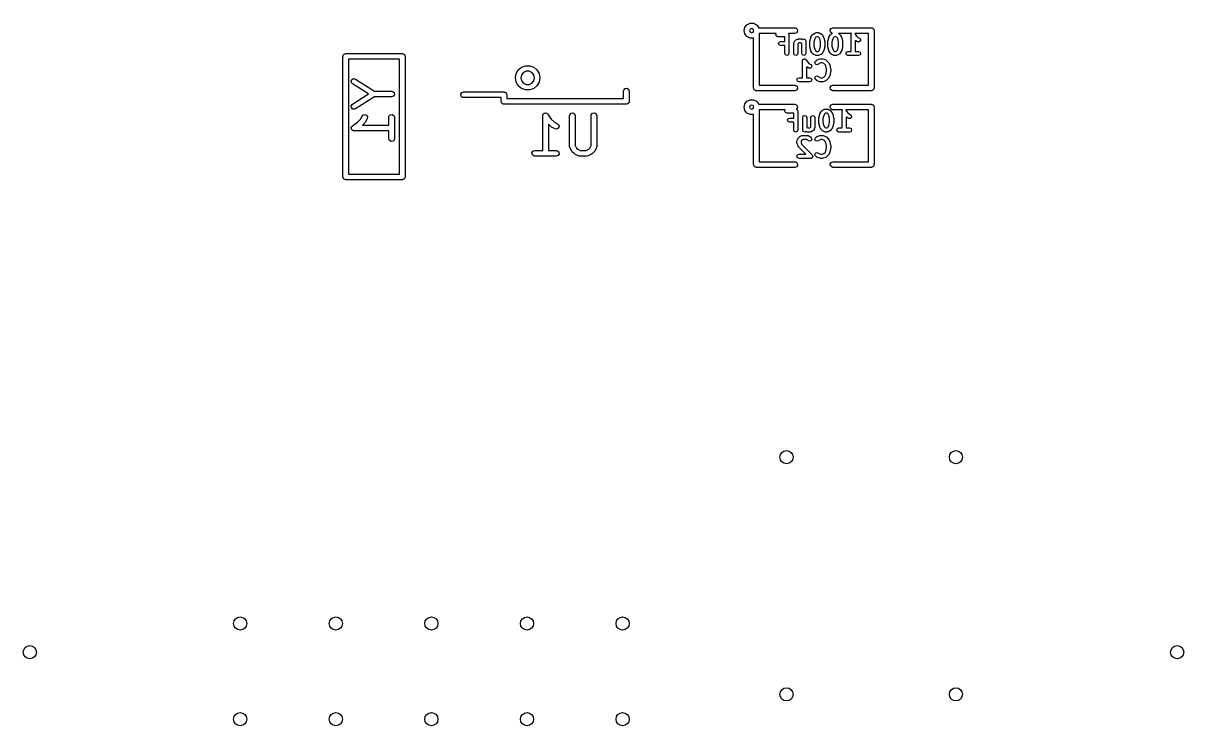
# Model space of a CAD drawing. Extents: x 0.19 to 1.41, y 0.12 to 1.48.
# Drawn here: x 0.193 to 1.407, y 0.123 to 0.858 of the extents above; entities that cross this region are included whole.
import ezdxf

# ---------------------------------------------------------------- set-up
doc = ezdxf.new("R2010")
doc.units = 0
doc.header["$MEASUREMENT"] = 0
doc.layers.add('BLACK', color=7, linetype='CONTINUOUS')

msp = doc.modelspace()

# ---------------------------------------------------------------- linework, layer by layer
at = {"layer": 'BLACK', "linetype": 'CONTINUOUS'}
for p, q in [((0.947047, 0.85), (0.947835, 0.853451)), ((0.947835, 0.846549), (0.947047, 0.85)), ((0.947835, 0.853451), (0.950042, 0.856218)), ((0.950042, 0.856218), (0.95323, 0.857753)), ((0.953433, 0.851567), (0.952784, 0.85)), ((0.952784, 0.85), (0.953433, 0.848433)), ((0.95323, 0.857753), (0.95677, 0.857753)), ((0.955, 0.852216), (0.953433, 0.851567)), ((0.956567, 0.851567), (0.955, 0.852216)), ((0.957098, 0.850286), (0.956567, 0.851567)), ((0.95677, 0.857753), (0.959958, 0.856218)), ((0.957047, 0.85), (0.957098, 0.850286)), ((0.957047, 0.849593), (0.957047, 0.85)), ((0.959958, 0.856218), (0.962165, 0.853451)), ((0.962165, 0.853451), (0.962279, 0.852953)), ((0.962279, 0.852953), (1, 0.852953)), ((1, 0.852953), (1.00101, 0.852775)), ((1.00101, 0.852775), (1.00256, 0.851476)), ((1.00256, 0.851476), (1.00291, 0.849487)), ((1.03709, 0.850513), (1.0381, 0.852262)), ((1.03744, 0.848524), (1.03709, 0.850513)), ((1.0381, 0.852262), (1.04, 0.852953)), ((1.04, 0.852953), (1.08, 0.852953)), ((1.08, 0.852953), (1.08038, 0.852885)), ((1.08038, 0.852885), (1.08051, 0.852908)), ((1.08051, 0.852908), (1.08063, 0.852842)), ((1.08063, 0.852842), (1.08101, 0.852775)), ((1.08101, 0.852775), (1.0816, 0.852282)), ((1.0816, 0.852282), (1.08226, 0.851898)), ((1.08226, 0.851898), (1.08235, 0.851648)), ((1.08235, 0.851648), (1.08256, 0.851476)), ((1.08256, 0.851476), (1.08269, 0.850721)), ((1.08269, 0.850721), (1.08295, 0.85)), ((1.08295, 0.85), (1.08295, 0.79)), ((0.950042, 0.843782), (0.947835, 0.846549)), ((0.95323, 0.842247), (0.950042, 0.843782)), ((0.95677, 0.842247), (0.95323, 0.842247)), ((0.953433, 0.848433), (0.955, 0.847784)), ((0.955, 0.847784), (0.956567, 0.848433)), ((0.956567, 0.848433), (0.957047, 0.849593)), ((0.957047, 0.84238), (0.95677, 0.842247)), ((0.957047, 0.79), (0.957047, 0.84238)), ((0.980679, 0.847047), (0.962953, 0.847047)), ((0.962953, 0.847047), (0.962953, 0.792953)), ((0.980167, 0.84581), (0.980679, 0.847047)), ((0.980796, 0.84429), (0.980167, 0.84581)), ((0.982317, 0.84366), (0.980796, 0.84429)), ((0.989548, 0.84366), (0.982317, 0.84366)), ((0.982981, 0.836429), (0.983611, 0.837949)), ((0.983611, 0.837949), (0.985131, 0.838579)), ((0.985131, 0.838579), (0.989548, 0.838579)), ((0.989548, 0.838579), (0.989548, 0.84366)), ((1, 0.847047), (0.993335, 0.847047)), ((0.993335, 0.847047), (0.993848, 0.84581)), ((0.993848, 0.84581), (0.993848, 0.82611)), ((0.999156, 0.837391), (1.00009, 0.839267)), ((1.0019, 0.847738), (1, 0.847047)), ((1.00009, 0.839267), (1.00061, 0.839713)), ((1.00061, 0.839713), (1.00106, 0.840228)), ((1.00106, 0.840228), (1.00293, 0.841166)), ((1.00291, 0.849487), (1.0019, 0.847738)), ((1.00293, 0.841166), (1.00343, 0.841202)), ((1.00343, 0.841202), (1.00389, 0.841393)), ((1.00389, 0.841393), (1.00671, 0.841393)), ((1.00671, 0.841393), (1.00717, 0.841202)), ((1.00717, 0.841202), (1.00767, 0.841166)), ((1.00767, 0.841166), (1.00826, 0.840871)), ((1.00826, 0.840871), (1.00952, 0.841393)), ((1.00952, 0.841393), (1.01104, 0.840764)), ((1.01104, 0.840764), (1.01167, 0.839243)), ((1.01167, 0.839243), (1.01167, 0.82611)), ((1.01581, 0.838305), (1.01592, 0.838557)), ((1.01581, 0.833615), (1.01581, 0.838305)), ((1.01588, 0.838827), (1.01682, 0.842579)), ((1.01592, 0.838557), (1.01588, 0.838827)), ((1.01682, 0.842579), (1.01696, 0.842775)), ((1.01696, 0.842775), (1.01698, 0.843019)), ((1.01698, 0.843019), (1.01792, 0.844895)), ((1.01792, 0.844895), (1.01818, 0.845127)), ((1.01818, 0.845127), (1.01832, 0.845454)), ((1.01832, 0.845454), (1.01926, 0.846392)), ((1.01926, 0.846392), (1.01959, 0.846528)), ((1.01959, 0.846528), (1.01982, 0.846795)), ((1.01982, 0.846795), (1.02169, 0.847733)), ((1.02093, 0.841307), (1.02011, 0.83804)), ((1.02011, 0.83804), (1.02011, 0.833879)), ((1.02161, 0.84266), (1.02093, 0.841307)), ((1.02205, 0.843105), (1.02161, 0.84266)), ((1.02169, 0.847733), (1.02219, 0.847768)), ((1.02316, 0.84366), (1.02205, 0.843105)), ((1.02219, 0.847768), (1.02265, 0.84796)), ((1.02265, 0.84796), (1.02453, 0.84796)), ((1.02402, 0.84366), (1.02316, 0.84366)), ((1.02513, 0.843105), (1.02402, 0.84366)), ((1.02453, 0.84796), (1.02499, 0.847768)), ((1.02499, 0.847768), (1.02549, 0.847733)), ((1.02558, 0.84266), (1.02513, 0.843105)), ((1.02549, 0.847733), (1.02737, 0.846795)), ((1.02625, 0.841307), (1.02558, 0.84266)), ((1.02707, 0.83804), (1.02625, 0.841307)), ((1.02707, 0.833879), (1.02707, 0.83804)), ((1.02737, 0.846795), (1.0276, 0.846528)), ((1.0276, 0.846528), (1.02793, 0.846392)), ((1.02793, 0.846392), (1.02887, 0.845454)), ((1.02887, 0.845454), (1.029, 0.845127)), ((1.029, 0.845127), (1.02927, 0.844895)), ((1.02927, 0.844895), (1.03021, 0.843019)), ((1.03021, 0.843019), (1.03022, 0.842775)), ((1.03022, 0.842775), (1.03037, 0.842579)), ((1.03037, 0.842579), (1.03131, 0.838827)), ((1.03131, 0.838827), (1.03127, 0.838557)), ((1.03127, 0.838557), (1.03137, 0.838305)), ((1.03137, 0.838305), (1.03137, 0.833615)), ((1.03458, 0.838305), (1.03468, 0.838557)), ((1.03458, 0.833615), (1.03458, 0.838305)), ((1.03464, 0.838827), (1.03558, 0.842579)), ((1.03468, 0.838557), (1.03464, 0.838827)), ((1.03558, 0.842579), (1.03572, 0.842775)), ((1.03572, 0.842775), (1.03574, 0.843019)), ((1.03574, 0.843019), (1.03668, 0.844895)), ((1.03668, 0.844895), (1.03695, 0.845127)), ((1.03695, 0.845127), (1.03708, 0.845454)), ((1.03708, 0.845454), (1.03802, 0.846392)), ((1.03899, 0.847225), (1.03744, 0.848524)), ((1.03802, 0.846392), (1.03835, 0.846528)), ((1.03835, 0.846528), (1.03858, 0.846795)), ((1.03858, 0.846795), (1.03932, 0.847167)), ((1.03969, 0.841307), (1.03888, 0.83804)), ((1.03888, 0.83804), (1.03888, 0.833879)), ((1.03932, 0.847167), (1.03899, 0.847225)), ((1.04037, 0.84266), (1.03969, 0.841307)), ((1.04081, 0.843105), (1.04037, 0.84266)), ((1.04192, 0.84366), (1.04081, 0.843105)), ((1.04279, 0.84366), (1.04192, 0.84366)), ((1.0439, 0.843105), (1.04279, 0.84366)), ((1.04434, 0.84266), (1.0439, 0.843105)), ((1.04502, 0.841307), (1.04434, 0.84266)), ((1.04583, 0.83804), (1.04502, 0.841307)), ((1.05948, 0.847047), (1.04563, 0.847047)), ((1.04563, 0.847047), (1.04613, 0.846795)), ((1.04583, 0.833879), (1.04583, 0.83804)), ((1.04613, 0.846795), (1.04636, 0.846528)), ((1.04636, 0.846528), (1.04669, 0.846392)), ((1.04669, 0.846392), (1.04763, 0.845454)), ((1.04763, 0.845454), (1.04776, 0.845127)), ((1.04776, 0.845127), (1.04803, 0.844895)), ((1.04803, 0.844895), (1.04897, 0.843019)), ((1.04897, 0.843019), (1.04899, 0.842775)), ((1.04899, 0.842775), (1.04913, 0.842579)), ((1.04913, 0.842579), (1.05007, 0.838827)), ((1.05007, 0.838827), (1.05003, 0.838557)), ((1.05003, 0.838557), (1.05013, 0.838305)), ((1.05013, 0.838305), (1.05013, 0.833615)), ((1.05897, 0.84581), (1.05905, 0.846015)), ((1.05897, 0.82826), (1.05897, 0.84581)), ((1.05901, 0.846232), (1.05936, 0.846752)), ((1.05905, 0.846015), (1.05901, 0.846232)), ((1.05936, 0.846752), (1.05948, 0.847047)), ((1.07705, 0.847047), (1.06284, 0.847047)), ((1.06284, 0.847047), (1.06291, 0.847003)), ((1.06291, 0.847003), (1.06466, 0.844365)), ((1.06335, 0.839599), (1.06327, 0.839681)), ((1.06327, 0.839681), (1.06327, 0.82826)), ((1.06368, 0.839464), (1.06335, 0.839599)), ((1.06391, 0.839197), (1.06368, 0.839464)), ((1.06578, 0.838258), (1.06391, 0.839197)), ((1.06466, 0.844365), (1.06614, 0.842886)), ((1.06743, 0.838142), (1.06578, 0.838258)), ((1.06614, 0.842886), (1.06771, 0.842104)), ((1.06867, 0.83922), (1.06743, 0.838142)), ((1.06771, 0.842104), (1.06878, 0.840861)), ((1.06878, 0.840861), (1.06867, 0.83922)), ((1.07705, 0.792953), (1.07705, 0.847047)), ((0.528825, 0.825345), (0.528996, 0.825549)), ((0.528996, 0.825549), (0.529752, 0.825683)), ((0.529752, 0.825683), (0.530472, 0.825945)), ((0.530472, 0.825945), (0.589528, 0.825945)), ((0.589528, 0.825945), (0.589911, 0.825877)), ((0.589911, 0.825877), (0.59004, 0.8259)), ((0.59004, 0.8259), (0.590154, 0.825834)), ((0.590154, 0.825834), (0.590537, 0.825767)), ((0.590537, 0.825767), (0.591125, 0.825274)), ((0.983611, 0.834909), (0.982981, 0.836429)), ((0.985131, 0.834279), (0.983611, 0.834909)), ((0.989548, 0.834279), (0.985131, 0.834279)), ((0.989548, 0.82611), (0.989548, 0.834279)), ((0.990177, 0.82459), (0.989548, 0.82611)), ((0.993848, 0.82611), (0.993218, 0.82459)), ((0.998929, 0.836429), (0.99912, 0.836891)), ((0.998929, 0.82611), (0.998929, 0.836429)), ((0.999558, 0.82459), (0.998929, 0.82611)), ((0.99912, 0.836891), (0.999156, 0.837391)), ((1.00323, 0.82611), (1.0026, 0.82459)), ((1.00362, 0.836703), (1.00323, 0.835921)), ((1.00323, 0.835921), (1.00323, 0.82611)), ((1.0044, 0.837093), (1.00362, 0.836703)), ((1.0062, 0.837093), (1.0044, 0.837093)), ((1.00731, 0.836538), (1.0062, 0.837093)), ((1.00737, 0.836477), (1.00731, 0.836538)), ((1.00737, 0.82611), (1.00737, 0.836477)), ((1.008, 0.82459), (1.00737, 0.82611)), ((1.01167, 0.82611), (1.01104, 0.82459)), ((1.01592, 0.833363), (1.01581, 0.833615)), ((1.01588, 0.833093), (1.01592, 0.833363)), ((1.01682, 0.829341), (1.01588, 0.833093)), ((1.01696, 0.829145), (1.01682, 0.829341)), ((1.01698, 0.828901), (1.01696, 0.829145)), ((1.01792, 0.827025), (1.01698, 0.828901)), ((1.01818, 0.826793), (1.01792, 0.827025)), ((1.01832, 0.826466), (1.01818, 0.826793)), ((1.01926, 0.825528), (1.01832, 0.826466)), ((1.01959, 0.825392), (1.01926, 0.825528)), ((1.01982, 0.825125), (1.01959, 0.825392)), ((1.02011, 0.833879), (1.02093, 0.830613)), ((1.02093, 0.830613), (1.02161, 0.82926)), ((1.02161, 0.82926), (1.02205, 0.828815)), ((1.02205, 0.828815), (1.02316, 0.82826)), ((1.02316, 0.82826), (1.02402, 0.82826)), ((1.02402, 0.82826), (1.02513, 0.828815)), ((1.02513, 0.828815), (1.02558, 0.82926)), ((1.02558, 0.82926), (1.02625, 0.830613)), ((1.02625, 0.830613), (1.02707, 0.833879)), ((1.0276, 0.825392), (1.02737, 0.825125)), ((1.02793, 0.825528), (1.0276, 0.825392)), ((1.02887, 0.826466), (1.02793, 0.825528)), ((1.029, 0.826793), (1.02887, 0.826466)), ((1.02927, 0.827025), (1.029, 0.826793)), ((1.03021, 0.828901), (1.02927, 0.827025)), ((1.03022, 0.829145), (1.03021, 0.828901)), ((1.03037, 0.829341), (1.03022, 0.829145)), ((1.03131, 0.833093), (1.03037, 0.829341)), ((1.03137, 0.833615), (1.03127, 0.833363)), ((1.03127, 0.833363), (1.03131, 0.833093)), ((1.03468, 0.833363), (1.03458, 0.833615)), ((1.03464, 0.833093), (1.03468, 0.833363)), ((1.03558, 0.829341), (1.03464, 0.833093)), ((1.03572, 0.829145), (1.03558, 0.829341)), ((1.03574, 0.828901), (1.03572, 0.829145)), ((1.03668, 0.827025), (1.03574, 0.828901)), ((1.03695, 0.826793), (1.03668, 0.827025)), ((1.03708, 0.826466), (1.03695, 0.826793)), ((1.03802, 0.825528), (1.03708, 0.826466)), ((1.03835, 0.825392), (1.03802, 0.825528)), ((1.03858, 0.825125), (1.03835, 0.825392)), ((1.03888, 0.833879), (1.03969, 0.830613)), ((1.03969, 0.830613), (1.04037, 0.82926)), ((1.04037, 0.82926), (1.04081, 0.828815)), ((1.04081, 0.828815), (1.04192, 0.82826)), ((1.04192, 0.82826), (1.04279, 0.82826)), ((1.04279, 0.82826), (1.0439, 0.828815)), ((1.0439, 0.828815), (1.04434, 0.82926)), ((1.04434, 0.82926), (1.04502, 0.830613)), ((1.04502, 0.830613), (1.04583, 0.833879)), ((1.04636, 0.825392), (1.04613, 0.825125)), ((1.04669, 0.825528), (1.04636, 0.825392)), ((1.04763, 0.826466), (1.04669, 0.825528)), ((1.04776, 0.826793), (1.04763, 0.826466)), ((1.04803, 0.827025), (1.04776, 0.826793)), ((1.04897, 0.828901), (1.04803, 0.827025)), ((1.04899, 0.829145), (1.04897, 0.828901)), ((1.04913, 0.829341), (1.04899, 0.829145)), ((1.05007, 0.833093), (1.04913, 0.829341)), ((1.05013, 0.833615), (1.05003, 0.833363)), ((1.05003, 0.833363), (1.05007, 0.833093)), ((1.05334, 0.82611), (1.05397, 0.82763)), ((1.05397, 0.82459), (1.05334, 0.82611)), ((1.05397, 0.82763), (1.05549, 0.82826)), ((1.05549, 0.82826), (1.05897, 0.82826)), ((1.06327, 0.82826), (1.06675, 0.82826)), ((1.06675, 0.82826), (1.06827, 0.82763)), ((1.06827, 0.82763), (1.0689, 0.82611)), ((1.0689, 0.82611), (1.06827, 0.82459)), ((0.52752, 0.822992), (0.527587, 0.823376)), ((0.52752, 0.697008), (0.52752, 0.822992)), ((0.527565, 0.823505), (0.52763, 0.823618)), ((0.527587, 0.823376), (0.527565, 0.823505)), ((0.52763, 0.823618), (0.527698, 0.824002)), ((0.527698, 0.824002), (0.528191, 0.82459)), ((0.528191, 0.82459), (0.528574, 0.825254)), ((0.528574, 0.825254), (0.528825, 0.825345)), ((0.533425, 0.820039), (0.533425, 0.699961)), ((0.586575, 0.820039), (0.533425, 0.820039)), ((0.586575, 0.699961), (0.586575, 0.820039)), ((0.591125, 0.825274), (0.591789, 0.82489)), ((0.591789, 0.82489), (0.591881, 0.82464)), ((0.591881, 0.82464), (0.592085, 0.824469)), ((0.592085, 0.824469), (0.592218, 0.823713)), ((0.592218, 0.823713), (0.59248, 0.822992)), ((0.59248, 0.822992), (0.59248, 0.697008)), ((0.991698, 0.82396), (0.990177, 0.82459)), ((0.993218, 0.82459), (0.991698, 0.82396)), ((1.00108, 0.82396), (0.999558, 0.82459)), ((1.0026, 0.82459), (1.00108, 0.82396)), ((1.00952, 0.82396), (1.008, 0.82459)), ((1.008, 0.81831), (1.00808, 0.818515)), ((1.008, 0.80076), (1.008, 0.81831)), ((1.00804, 0.818732), (1.00839, 0.819252)), ((1.00808, 0.818515), (1.00804, 0.818732)), ((1.00839, 0.819252), (1.00863, 0.81983)), ((1.00863, 0.81983), (1.00883, 0.819915)), ((1.00883, 0.819915), (1.00896, 0.820099)), ((1.00896, 0.820099), (1.00957, 0.82022)), ((1.01104, 0.82459), (1.00952, 0.82396)), ((1.00957, 0.82022), (1.01015, 0.82046)), ((1.01015, 0.82046), (1.01035, 0.820375)), ((1.01035, 0.820375), (1.01057, 0.820418)), ((1.01057, 0.820418), (1.01109, 0.82007)), ((1.01109, 0.82007), (1.01167, 0.81983)), ((1.01167, 0.81983), (1.01175, 0.819626)), ((1.01175, 0.819626), (1.01194, 0.819503)), ((1.01194, 0.819503), (1.0137, 0.816865)), ((1.0137, 0.816865), (1.01518, 0.815386)), ((1.01518, 0.815386), (1.01674, 0.814604)), ((1.01674, 0.814604), (1.01782, 0.813361)), ((1.01782, 0.813361), (1.0177, 0.81172)), ((1.02169, 0.824187), (1.01982, 0.825125)), ((1.02113, 0.816434), (1.02176, 0.817954)), ((1.02176, 0.814914), (1.02113, 0.816434)), ((1.02219, 0.824151), (1.02169, 0.824187)), ((1.02176, 0.817954), (1.0227, 0.818892)), ((1.02328, 0.814284), (1.02176, 0.814914)), ((1.02265, 0.82396), (1.02219, 0.824151)), ((1.02453, 0.82396), (1.02265, 0.82396)), ((1.0227, 0.818892), (1.02316, 0.819084)), ((1.02316, 0.819084), (1.02354, 0.819412)), ((1.0248, 0.814914), (1.02328, 0.814284)), ((1.02354, 0.819412), (1.02636, 0.82035)), ((1.02499, 0.824151), (1.02453, 0.82396)), ((1.02538, 0.815493), (1.0248, 0.814914)), ((1.02549, 0.824187), (1.02499, 0.824151)), ((1.02738, 0.81616), (1.02538, 0.815493)), ((1.02737, 0.825125), (1.02549, 0.824187)), ((1.02636, 0.82035), (1.02671, 0.820325)), ((1.02671, 0.820325), (1.02704, 0.82046)), ((1.02704, 0.82046), (1.02891, 0.82046)), ((1.02856, 0.81616), (1.02738, 0.81616)), ((1.03056, 0.815493), (1.02856, 0.81616)), ((1.02891, 0.82046), (1.02924, 0.820325)), ((1.02924, 0.820325), (1.02959, 0.82035)), ((1.02959, 0.82035), (1.03241, 0.819412)), ((1.03184, 0.814222), (1.03056, 0.815493)), ((1.03251, 0.812869), (1.03184, 0.814222)), ((1.03241, 0.819412), (1.03278, 0.819084)), ((1.03278, 0.819084), (1.03325, 0.818892)), ((1.03325, 0.818892), (1.03512, 0.817016)), ((1.03512, 0.817016), (1.03526, 0.816689)), ((1.03526, 0.816689), (1.03553, 0.816457)), ((1.03553, 0.816457), (1.03646, 0.814581)), ((1.03646, 0.814581), (1.03648, 0.814337)), ((1.03648, 0.814337), (1.03663, 0.814141)), ((1.03663, 0.814141), (1.03756, 0.810389)), ((1.04046, 0.824187), (1.03858, 0.825125)), ((1.04095, 0.824151), (1.04046, 0.824187)), ((1.04142, 0.82396), (1.04095, 0.824151)), ((1.04329, 0.82396), (1.04142, 0.82396)), ((1.04376, 0.824151), (1.04329, 0.82396)), ((1.04425, 0.824187), (1.04376, 0.824151)), ((1.04613, 0.825125), (1.04425, 0.824187)), ((1.05549, 0.82396), (1.05397, 0.82459)), ((1.06112, 0.82396), (1.05549, 0.82396)), ((1.06675, 0.82396), (1.06112, 0.82396)), ((1.06827, 0.82459), (1.06675, 0.82396)), ((0.707835, 0.80063), (0.708606, 0.805006)), ((0.708606, 0.805006), (0.710828, 0.808855)), ((0.710828, 0.808855), (0.714232, 0.811711)), ((0.714263, 0.803696), (0.713563, 0.80063)), ((0.714232, 0.811711), (0.718408, 0.813231)), ((0.716224, 0.806155), (0.714263, 0.803696)), ((0.719057, 0.80752), (0.716224, 0.806155)), ((0.718408, 0.813231), (0.722852, 0.813231)), ((0.722202, 0.80752), (0.719057, 0.80752)), ((0.725036, 0.806155), (0.722202, 0.80752)), ((0.722852, 0.813231), (0.727028, 0.811711)), ((0.726997, 0.803696), (0.725036, 0.806155)), ((0.727697, 0.80063), (0.726997, 0.803696)), ((0.727028, 0.811711), (0.730432, 0.808855)), ((0.730432, 0.808855), (0.732654, 0.805006)), ((0.732654, 0.805006), (0.733425, 0.80063)), ((1.01238, 0.812099), (1.0123, 0.812181)), ((1.0123, 0.812181), (1.0123, 0.80076)), ((1.01271, 0.811964), (1.01238, 0.812099)), ((1.01294, 0.811697), (1.01271, 0.811964)), ((1.01482, 0.810758), (1.01294, 0.811697)), ((1.01646, 0.810642), (1.01482, 0.810758)), ((1.0177, 0.81172), (1.01646, 0.810642)), ((1.02113, 0.800486), (1.02176, 0.802006)), ((1.02176, 0.802006), (1.02328, 0.802636)), ((1.02328, 0.802636), (1.0248, 0.802006)), ((1.0248, 0.802006), (1.02538, 0.801427)), ((1.02538, 0.801427), (1.02738, 0.80076)), ((1.02856, 0.80076), (1.03056, 0.801427)), ((1.03056, 0.801427), (1.03184, 0.802698)), ((1.03184, 0.802698), (1.03251, 0.804051)), ((1.03333, 0.809602), (1.03251, 0.812869)), ((1.03251, 0.804051), (1.03333, 0.807318)), ((1.03333, 0.807318), (1.03333, 0.809602)), ((1.03646, 0.802339), (1.03553, 0.800463)), ((1.03648, 0.802583), (1.03646, 0.802339)), ((1.03663, 0.802779), (1.03648, 0.802583)), ((1.03756, 0.806531), (1.03663, 0.802779)), ((1.03756, 0.810389), (1.03752, 0.810119)), ((1.03752, 0.810119), (1.03763, 0.809867)), ((1.03763, 0.807053), (1.03752, 0.806801)), ((1.03752, 0.806801), (1.03756, 0.806531)), ((1.03763, 0.809867), (1.03763, 0.807053)), ((0.536086, 0.796998), (0.536858, 0.798865)), ((0.536694, 0.795072), (0.536086, 0.796998)), ((0.537451, 0.79438), (0.536694, 0.795072)), ((0.536858, 0.798865), (0.538649, 0.799798)), ((0.554159, 0.783748), (0.537451, 0.79438)), ((0.538649, 0.799798), (0.540621, 0.799362)), ((0.540621, 0.799362), (0.560518, 0.7867)), ((0.708606, 0.796254), (0.707835, 0.80063)), ((0.710828, 0.792405), (0.708606, 0.796254)), ((0.714232, 0.789549), (0.710828, 0.792405)), ((0.713563, 0.80063), (0.714263, 0.797564)), ((0.718408, 0.788029), (0.714232, 0.789549)), ((0.714263, 0.797564), (0.716224, 0.795105)), ((0.716224, 0.795105), (0.719057, 0.79374)), ((0.719057, 0.79374), (0.722202, 0.79374)), ((0.722202, 0.79374), (0.725036, 0.795105)), ((0.727028, 0.789549), (0.722852, 0.788029)), ((0.725036, 0.795105), (0.726997, 0.797564)), ((0.726997, 0.797564), (0.727697, 0.80063)), ((0.730432, 0.792405), (0.727028, 0.789549)), ((0.732654, 0.796254), (0.730432, 0.792405)), ((0.733425, 0.80063), (0.732654, 0.796254)), ((0.821202, 0.78786), (0.8225, 0.789408)), ((0.8225, 0.789408), (0.824489, 0.789758)), ((0.824489, 0.789758), (0.826238, 0.788748)), ((0.95731, 0.789279), (0.957047, 0.79)), ((0.957443, 0.788524), (0.95731, 0.789279)), ((0.962953, 0.792953), (1, 0.792953)), ((1, 0.792953), (1.00101, 0.792775)), ((1.00101, 0.792775), (1.00256, 0.791476)), ((1.00291, 0.789487), (1.0019, 0.787738)), ((1.00237, 0.79861), (1.003, 0.80013)), ((1.003, 0.79709), (1.00237, 0.79861)), ((1.00256, 0.791476), (1.00291, 0.789487)), ((1.003, 0.80013), (1.00452, 0.80076)), ((1.00452, 0.79646), (1.003, 0.79709)), ((1.00452, 0.80076), (1.008, 0.80076)), ((1.01015, 0.79646), (1.00452, 0.79646)), ((1.01578, 0.79646), (1.01015, 0.79646)), ((1.0123, 0.80076), (1.01578, 0.80076)), ((1.01578, 0.80076), (1.0173, 0.80013)), ((1.0173, 0.79709), (1.01578, 0.79646)), ((1.0173, 0.80013), (1.01793, 0.79861)), ((1.01793, 0.79861), (1.0173, 0.79709)), ((1.02176, 0.798966), (1.02113, 0.800486)), ((1.0227, 0.798028), (1.02176, 0.798966)), ((1.02316, 0.797836), (1.0227, 0.798028)), ((1.02354, 0.797508), (1.02316, 0.797836)), ((1.02636, 0.79657), (1.02354, 0.797508)), ((1.02671, 0.796595), (1.02636, 0.79657)), ((1.02704, 0.79646), (1.02671, 0.796595)), ((1.02891, 0.79646), (1.02704, 0.79646)), ((1.02738, 0.80076), (1.02856, 0.80076)), ((1.02924, 0.796595), (1.02891, 0.79646)), ((1.02959, 0.79657), (1.02924, 0.796595)), ((1.03241, 0.797508), (1.02959, 0.79657)), ((1.03278, 0.797836), (1.03241, 0.797508)), ((1.03325, 0.798028), (1.03278, 0.797836)), ((1.03512, 0.799904), (1.03325, 0.798028)), ((1.03526, 0.800231), (1.03512, 0.799904)), ((1.03553, 0.800463), (1.03526, 0.800231)), ((1.03709, 0.790513), (1.0381, 0.792262)), ((1.03744, 0.788524), (1.03709, 0.790513)), ((1.0381, 0.792262), (1.04, 0.792953)), ((1.04, 0.792953), (1.07705, 0.792953)), ((1.08277, 0.78899), (1.08228, 0.788402)), ((1.08284, 0.789374), (1.08277, 0.78899)), ((1.08291, 0.789487), (1.08284, 0.789374)), ((1.08295, 0.79), (1.08289, 0.789616)), ((1.08289, 0.789616), (1.08291, 0.789487)), ((0.537451, 0.773115), (0.554159, 0.783748)), ((0.560518, 0.780795), (0.540621, 0.768133)), ((0.560518, 0.7867), (0.578406, 0.7867)), ((0.578406, 0.780795), (0.560518, 0.780795)), ((0.578406, 0.7867), (0.579416, 0.786522)), ((0.580304, 0.781486), (0.578406, 0.780795)), ((0.579416, 0.786522), (0.580963, 0.785224)), ((0.581314, 0.783235), (0.580304, 0.781486)), ((0.580963, 0.785224), (0.581314, 0.783235)), ((0.650793, 0.783426), (0.651803, 0.785175)), ((0.651144, 0.781437), (0.650793, 0.783426)), ((0.652691, 0.780139), (0.651144, 0.781437)), ((0.651803, 0.785175), (0.653701, 0.785866)), ((0.653701, 0.779961), (0.652691, 0.780139)), ((0.653701, 0.785866), (0.696024, 0.785866)), ((0.693071, 0.779961), (0.653701, 0.779961)), ((0.693071, 0.776024), (0.693071, 0.779961)), ((0.696024, 0.785866), (0.696407, 0.785799)), ((0.696407, 0.785799), (0.696536, 0.785821)), ((0.696536, 0.785821), (0.69665, 0.785756)), ((0.69665, 0.785756), (0.697034, 0.785688)), ((0.697034, 0.785688), (0.697621, 0.785195)), ((0.697621, 0.785195), (0.698286, 0.784811)), ((0.698286, 0.784811), (0.698377, 0.784561)), ((0.698377, 0.784561), (0.698581, 0.78439)), ((0.698581, 0.78439), (0.698714, 0.783634)), ((0.698714, 0.783634), (0.698976, 0.782913)), ((0.698976, 0.782913), (0.698976, 0.778976)), ((0.698976, 0.778976), (0.821024, 0.778976)), ((0.722852, 0.788029), (0.718408, 0.788029)), ((0.821024, 0.78685), (0.821202, 0.78786)), ((0.821024, 0.778976), (0.821024, 0.78685)), ((0.826238, 0.788748), (0.826929, 0.78685)), ((0.826929, 0.78685), (0.826929, 0.776024)), ((0.950042, 0.776218), (0.95323, 0.777753)), ((0.95323, 0.777753), (0.95677, 0.777753)), ((0.95677, 0.777753), (0.959958, 0.776218)), ((0.957647, 0.788352), (0.957443, 0.788524)), ((0.957738, 0.788102), (0.957647, 0.788352)), ((0.958402, 0.787718), (0.957738, 0.788102)), ((0.95899, 0.787225), (0.958402, 0.787718)), ((0.959374, 0.787158), (0.95899, 0.787225)), ((0.959487, 0.787092), (0.959374, 0.787158)), ((0.959616, 0.787115), (0.959487, 0.787092)), ((0.96, 0.787047), (0.959616, 0.787115)), ((1, 0.787047), (0.96, 0.787047)), ((1.0019, 0.787738), (1, 0.787047)), ((1.03899, 0.787225), (1.03744, 0.788524)), ((1.04, 0.787047), (1.03899, 0.787225)), ((1.08, 0.787047), (1.04, 0.787047)), ((1.08072, 0.78731), (1.08, 0.787047)), ((1.08148, 0.787443), (1.08072, 0.78731)), ((1.08165, 0.787647), (1.08148, 0.787443)), ((1.0819, 0.787738), (1.08165, 0.787647)), ((1.08228, 0.788402), (1.0819, 0.787738)), ((0.536221, 0.771514), (0.537451, 0.773115)), ((0.536308, 0.769496), (0.536221, 0.771514)), ((0.537671, 0.768006), (0.536308, 0.769496)), ((0.539674, 0.767741), (0.537671, 0.768006)), ((0.540621, 0.768133), (0.539674, 0.767741)), ((0.693333, 0.775303), (0.693071, 0.776024)), ((0.693466, 0.774547), (0.693333, 0.775303)), ((0.693671, 0.774376), (0.693466, 0.774547)), ((0.693762, 0.774126), (0.693671, 0.774376)), ((0.694426, 0.773742), (0.693762, 0.774126)), ((0.695014, 0.773249), (0.694426, 0.773742)), ((0.695397, 0.773181), (0.695014, 0.773249)), ((0.695511, 0.773116), (0.695397, 0.773181)), ((0.69564, 0.773138), (0.695511, 0.773116)), ((0.696024, 0.773071), (0.69564, 0.773138)), ((0.823976, 0.773071), (0.696024, 0.773071)), ((0.824697, 0.773333), (0.823976, 0.773071)), ((0.825453, 0.773466), (0.824697, 0.773333)), ((0.825624, 0.773671), (0.825453, 0.773466)), ((0.825874, 0.773762), (0.825624, 0.773671)), ((0.826258, 0.774426), (0.825874, 0.773762)), ((0.826751, 0.775014), (0.826258, 0.774426)), ((0.826819, 0.775397), (0.826751, 0.775014)), ((0.826884, 0.775511), (0.826819, 0.775397)), ((0.826929, 0.776024), (0.826861, 0.77564)), ((0.826861, 0.77564), (0.826884, 0.775511)), ((0.947047, 0.77), (0.947835, 0.773451)), ((0.947835, 0.766549), (0.947047, 0.77)), ((0.947835, 0.773451), (0.950042, 0.776218)), ((0.950042, 0.763782), (0.947835, 0.766549)), ((0.953433, 0.771567), (0.952784, 0.77)), ((0.952784, 0.77), (0.953433, 0.768433)), ((0.955, 0.772216), (0.953433, 0.771567)), ((0.953433, 0.768433), (0.955, 0.767784)), ((0.956567, 0.771567), (0.955, 0.772216)), ((0.955, 0.767784), (0.956567, 0.768433)), ((0.957098, 0.770286), (0.956567, 0.771567)), ((0.956567, 0.768433), (0.957047, 0.769593)), ((0.957047, 0.77), (0.957098, 0.770286)), ((0.957047, 0.769593), (0.957047, 0.77)), ((0.959958, 0.776218), (0.962165, 0.773451)), ((0.962165, 0.773451), (0.962279, 0.772953)), ((0.962279, 0.772953), (1, 0.772953)), ((0.99006, 0.767047), (0.962953, 0.767047)), ((0.962953, 0.767047), (0.962953, 0.712953)), ((0.989548, 0.76581), (0.99006, 0.767047)), ((0.990177, 0.76429), (0.989548, 0.76581)), ((1, 0.772953), (1.00101, 0.772775)), ((1.00101, 0.772775), (1.00256, 0.771476)), ((1.0019, 0.767738), (1.00175, 0.767683)), ((1.00175, 0.767683), (1.0026, 0.76733)), ((1.00291, 0.769487), (1.0019, 0.767738)), ((1.00256, 0.771476), (1.00291, 0.769487)), ((1.0026, 0.76733), (1.00323, 0.76581)), ((1.00323, 0.76581), (1.00323, 0.74611)), ((1.02636, 0.763019), (1.0273, 0.764895)), ((1.0273, 0.764895), (1.02757, 0.765127)), ((1.02757, 0.765127), (1.0277, 0.765454)), ((1.0277, 0.765454), (1.02864, 0.766392)), ((1.02864, 0.766392), (1.02897, 0.766528)), ((1.02897, 0.766528), (1.0292, 0.766795)), ((1.0292, 0.766795), (1.03107, 0.767733)), ((1.03107, 0.767733), (1.03157, 0.767768)), ((1.03157, 0.767768), (1.03204, 0.76796)), ((1.03204, 0.76796), (1.03391, 0.76796)), ((1.03391, 0.76796), (1.03437, 0.767768)), ((1.03437, 0.767768), (1.03487, 0.767733)), ((1.03487, 0.767733), (1.03675, 0.766795)), ((1.03675, 0.766795), (1.03698, 0.766528)), ((1.03698, 0.766528), (1.03731, 0.766392)), ((1.03709, 0.770513), (1.0381, 0.772262)), ((1.03744, 0.768524), (1.03709, 0.770513)), ((1.03731, 0.766392), (1.03825, 0.765454)), ((1.03899, 0.767225), (1.03744, 0.768524)), ((1.0381, 0.772262), (1.04, 0.772953)), ((1.03825, 0.765454), (1.03838, 0.765127)), ((1.03838, 0.765127), (1.03865, 0.764895)), ((1.03865, 0.764895), (1.03959, 0.763019)), ((1.04, 0.767047), (1.03899, 0.767225)), ((1.04, 0.772953), (1.08, 0.772953)), ((1.0501, 0.767047), (1.04, 0.767047)), ((1.04959, 0.76581), (1.04967, 0.766015)), ((1.04959, 0.74826), (1.04959, 0.76581)), ((1.04963, 0.766232), (1.04998, 0.766752)), ((1.04967, 0.766015), (1.04963, 0.766232)), ((1.04998, 0.766752), (1.0501, 0.767047)), ((1.07705, 0.767047), (1.05346, 0.767047)), ((1.05346, 0.767047), (1.05352, 0.767003)), ((1.05352, 0.767003), (1.05528, 0.764365)), ((1.07705, 0.712953), (1.07705, 0.767047)), ((1.08, 0.772953), (1.08038, 0.772885)), ((1.08038, 0.772885), (1.08051, 0.772908)), ((1.08051, 0.772908), (1.08063, 0.772842)), ((1.08063, 0.772842), (1.08101, 0.772775)), ((1.08101, 0.772775), (1.0816, 0.772282)), ((1.0816, 0.772282), (1.08226, 0.771898)), ((1.08226, 0.771898), (1.08235, 0.771648)), ((1.08235, 0.771648), (1.08256, 0.771476)), ((1.08256, 0.771476), (1.08269, 0.770721)), ((1.08269, 0.770721), (1.08295, 0.77)), ((1.08295, 0.77), (1.08295, 0.71)), ((0.537398, 0.750584), (0.542779, 0.754171)), ((0.542779, 0.754171), (0.545983, 0.757375)), ((0.545983, 0.757375), (0.547644, 0.760696)), ((0.547644, 0.760696), (0.548255, 0.76152)), ((0.550498, 0.753538), (0.54804, 0.75108)), ((0.548255, 0.76152), (0.550108, 0.762323)), ((0.550108, 0.762323), (0.552044, 0.761747)), ((0.550525, 0.753597), (0.550498, 0.753538)), ((0.551051, 0.754306), (0.550525, 0.753597)), ((0.552926, 0.758055), (0.551051, 0.754306)), ((0.552044, 0.761747), (0.553157, 0.760062)), ((0.553157, 0.760062), (0.552926, 0.758055)), ((0.575454, 0.759376), (0.575632, 0.760386)), ((0.575454, 0.75108), (0.575454, 0.759376)), ((0.575632, 0.760386), (0.57693, 0.761933)), ((0.57693, 0.761933), (0.578919, 0.762284)), ((0.578919, 0.762284), (0.580668, 0.761274)), ((0.580668, 0.761274), (0.581359, 0.759376)), ((0.581359, 0.759376), (0.581359, 0.736879)), ((0.736425, 0.76107), (0.736603, 0.76208)), ((0.736425, 0.724653), (0.736425, 0.76107)), ((0.736603, 0.76208), (0.736712, 0.76221)), ((0.736712, 0.76221), (0.736731, 0.762379)), ((0.736731, 0.762379), (0.73735, 0.762971)), ((0.73735, 0.762971), (0.737901, 0.763627)), ((0.737901, 0.763627), (0.738068, 0.763657)), ((0.738068, 0.763657), (0.738191, 0.763774)), ((0.738191, 0.763774), (0.739046, 0.763829)), ((0.739046, 0.763829), (0.73989, 0.763978)), ((0.73989, 0.763978), (0.740037, 0.763893)), ((0.740037, 0.763893), (0.740207, 0.763904)), ((0.740207, 0.763904), (0.740897, 0.763397)), ((0.740897, 0.763397), (0.741639, 0.762968)), ((0.741639, 0.762968), (0.741698, 0.762809)), ((0.741698, 0.762809), (0.741834, 0.762708)), ((0.741834, 0.762708), (0.745422, 0.757327)), ((0.745422, 0.757327), (0.748626, 0.754123)), ((0.748626, 0.754123), (0.751947, 0.752463)), ((0.764546, 0.76107), (0.764724, 0.76208)), ((0.764546, 0.729199), (0.764546, 0.76107)), ((0.764724, 0.76208), (0.766023, 0.763627)), ((0.766023, 0.763627), (0.768012, 0.763978)), ((0.768012, 0.763978), (0.769761, 0.762968)), ((0.769761, 0.762968), (0.770452, 0.76107)), ((0.770452, 0.76107), (0.770452, 0.729896)), ((0.787043, 0.76107), (0.787222, 0.76208)), ((0.787043, 0.729896), (0.787043, 0.76107)), ((0.787222, 0.76208), (0.78852, 0.763627)), ((0.78852, 0.763627), (0.790509, 0.763978)), ((0.790509, 0.763978), (0.792258, 0.762968)), ((0.792258, 0.762968), (0.792949, 0.76107)), ((0.792949, 0.76107), (0.792949, 0.729199)), ((0.95323, 0.762247), (0.950042, 0.763782)), ((0.95677, 0.762247), (0.95323, 0.762247)), ((0.957047, 0.76238), (0.95677, 0.762247)), ((0.957047, 0.71), (0.957047, 0.76238)), ((0.991698, 0.76366), (0.990177, 0.76429)), ((0.998929, 0.76366), (0.991698, 0.76366)), ((0.992362, 0.756429), (0.992992, 0.757949)), ((0.992992, 0.754909), (0.992362, 0.756429)), ((0.992992, 0.757949), (0.994512, 0.758579)), ((0.994512, 0.754279), (0.992992, 0.754909)), ((0.994512, 0.758579), (0.998929, 0.758579)), ((0.998929, 0.754279), (0.994512, 0.754279)), ((0.998929, 0.758579), (0.998929, 0.76366)), ((0.998929, 0.74611), (0.998929, 0.754279)), ((1.00831, 0.759243), (1.00894, 0.760764)), ((1.00831, 0.74611), (1.00831, 0.759243)), ((1.00894, 0.760764), (1.01046, 0.761393)), ((1.01046, 0.761393), (1.01198, 0.760764)), ((1.01198, 0.760764), (1.01261, 0.759243)), ((1.01261, 0.759243), (1.01261, 0.748877)), ((1.01675, 0.759243), (1.01738, 0.760764)), ((1.01675, 0.749432), (1.01675, 0.759243)), ((1.01738, 0.760764), (1.0189, 0.761393)), ((1.0189, 0.761393), (1.02042, 0.760764)), ((1.02042, 0.760764), (1.02105, 0.759243)), ((1.02105, 0.759243), (1.02105, 0.748924)), ((1.0252, 0.758305), (1.0253, 0.758557)), ((1.0252, 0.753615), (1.0252, 0.758305)), ((1.0253, 0.753363), (1.0252, 0.753615)), ((1.02526, 0.758827), (1.0262, 0.762579)), ((1.0253, 0.758557), (1.02526, 0.758827)), ((1.02526, 0.753093), (1.0253, 0.753363)), ((1.0262, 0.749341), (1.02526, 0.753093)), ((1.0262, 0.762579), (1.02634, 0.762775)), ((1.02634, 0.762775), (1.02636, 0.763019)), ((1.03031, 0.761307), (1.0295, 0.75804)), ((1.0295, 0.75804), (1.0295, 0.753879)), ((1.0295, 0.753879), (1.03031, 0.750613)), ((1.03099, 0.76266), (1.03031, 0.761307)), ((1.03143, 0.763105), (1.03099, 0.76266)), ((1.03254, 0.76366), (1.03143, 0.763105)), ((1.0334, 0.76366), (1.03254, 0.76366)), ((1.03451, 0.763105), (1.0334, 0.76366)), ((1.03496, 0.76266), (1.03451, 0.763105)), ((1.03564, 0.761307), (1.03496, 0.76266)), ((1.03645, 0.75804), (1.03564, 0.761307)), ((1.03564, 0.750613), (1.03645, 0.753879)), ((1.03645, 0.753879), (1.03645, 0.75804)), ((1.03959, 0.763019), (1.0396, 0.762775)), ((1.0396, 0.762775), (1.03975, 0.762579)), ((1.03975, 0.762579), (1.04069, 0.758827)), ((1.04069, 0.753093), (1.03975, 0.749341)), ((1.04069, 0.758827), (1.04065, 0.758557)), ((1.04065, 0.758557), (1.04075, 0.758305)), ((1.04075, 0.753615), (1.04065, 0.753363)), ((1.04065, 0.753363), (1.04069, 0.753093)), ((1.04075, 0.758305), (1.04075, 0.753615)), ((1.05397, 0.759599), (1.05389, 0.759681)), ((1.05389, 0.759681), (1.05389, 0.74826)), ((1.05429, 0.759464), (1.05397, 0.759599)), ((1.05453, 0.759197), (1.05429, 0.759464)), ((1.0564, 0.758258), (1.05453, 0.759197)), ((1.05528, 0.764365), (1.05676, 0.762886)), ((1.05804, 0.758142), (1.0564, 0.758258)), ((1.05676, 0.762886), (1.05833, 0.762104)), ((1.05929, 0.75922), (1.05804, 0.758142)), ((1.05833, 0.762104), (1.0594, 0.760861)), ((1.0594, 0.760861), (1.05929, 0.75922)), ((0.536128, 0.74864), (0.536213, 0.748787)), ((0.536277, 0.747796), (0.536128, 0.74864)), ((0.536202, 0.748956), (0.53671, 0.749647)), ((0.536213, 0.748787), (0.536202, 0.748956)), ((0.536332, 0.746941), (0.536277, 0.747796)), ((0.53645, 0.746818), (0.536332, 0.746941)), ((0.536479, 0.746651), (0.53645, 0.746818)), ((0.537136, 0.7461), (0.536479, 0.746651)), ((0.53671, 0.749647), (0.537138, 0.750389)), ((0.537727, 0.74548), (0.537136, 0.7461)), ((0.537138, 0.750389), (0.537298, 0.750447)), ((0.537298, 0.750447), (0.537398, 0.750584)), ((0.537896, 0.745461), (0.537727, 0.74548)), ((0.538026, 0.745352), (0.537896, 0.745461)), ((0.539036, 0.745174), (0.538026, 0.745352)), ((0.575454, 0.745174), (0.539036, 0.745174)), ((0.54804, 0.75108), (0.575454, 0.75108)), ((0.575454, 0.736879), (0.575454, 0.745174)), ((0.744789, 0.749608), (0.74233, 0.752067)), ((0.74233, 0.752067), (0.74233, 0.724653)), ((0.744847, 0.749581), (0.744789, 0.749608)), ((0.745556, 0.749055), (0.744847, 0.749581)), ((0.749306, 0.74718), (0.745556, 0.749055)), ((0.751312, 0.74695), (0.749306, 0.74718)), ((0.752998, 0.748062), (0.751312, 0.74695)), ((0.751947, 0.752463), (0.75277, 0.751852)), ((0.75277, 0.751852), (0.753574, 0.749998)), ((0.753574, 0.749998), (0.752998, 0.748062)), ((0.999558, 0.74459), (0.998929, 0.74611)), ((1.00108, 0.74396), (0.999558, 0.74459)), ((1.0026, 0.74459), (1.00108, 0.74396)), ((1.00323, 0.74611), (1.0026, 0.74459)), ((1.00781, 0.740268), (1.00827, 0.74046)), ((1.00827, 0.74046), (1.01296, 0.74046)), ((1.00894, 0.74459), (1.00831, 0.74611)), ((1.01046, 0.74396), (1.00894, 0.74459)), ((1.01172, 0.744483), (1.01046, 0.74396)), ((1.01231, 0.744187), (1.01172, 0.744483)), ((1.01281, 0.744151), (1.01231, 0.744187)), ((1.01261, 0.748877), (1.01267, 0.748815)), ((1.01267, 0.748815), (1.01378, 0.74826)), ((1.01327, 0.74396), (1.01281, 0.744151)), ((1.01296, 0.74046), (1.01343, 0.740268)), ((1.01609, 0.74396), (1.01327, 0.74396)), ((1.01378, 0.74826), (1.01558, 0.74826)), ((1.01558, 0.74826), (1.01636, 0.748651)), ((1.01655, 0.744151), (1.01609, 0.74396)), ((1.01636, 0.748651), (1.01675, 0.749432)), ((1.01705, 0.744187), (1.01655, 0.744151)), ((1.01893, 0.745125), (1.01705, 0.744187)), ((1.01937, 0.74564), (1.01893, 0.745125)), ((1.01989, 0.746087), (1.01937, 0.74564)), ((1.02083, 0.747963), (1.01989, 0.746087)), ((1.02086, 0.748462), (1.02083, 0.747963)), ((1.02105, 0.748924), (1.02086, 0.748462)), ((1.02634, 0.749145), (1.0262, 0.749341)), ((1.02636, 0.748901), (1.02634, 0.749145)), ((1.0273, 0.747025), (1.02636, 0.748901)), ((1.02671, 0.740325), (1.02704, 0.74046)), ((1.02704, 0.74046), (1.02891, 0.74046)), ((1.02757, 0.746793), (1.0273, 0.747025)), ((1.0277, 0.746466), (1.02757, 0.746793)), ((1.02864, 0.745528), (1.0277, 0.746466)), ((1.02897, 0.745392), (1.02864, 0.745528)), ((1.02891, 0.74046), (1.02924, 0.740325)), ((1.0292, 0.745125), (1.02897, 0.745392)), ((1.03107, 0.744187), (1.0292, 0.745125)), ((1.03031, 0.750613), (1.03099, 0.74926)), ((1.03099, 0.74926), (1.03143, 0.748815)), ((1.03157, 0.744151), (1.03107, 0.744187)), ((1.03143, 0.748815), (1.03254, 0.74826)), ((1.03204, 0.74396), (1.03157, 0.744151)), ((1.03391, 0.74396), (1.03204, 0.74396)), ((1.03254, 0.74826), (1.0334, 0.74826)), ((1.0334, 0.74826), (1.03451, 0.748815)), ((1.03437, 0.744151), (1.03391, 0.74396)), ((1.03487, 0.744187), (1.03437, 0.744151)), ((1.03451, 0.748815), (1.03496, 0.74926)), ((1.03675, 0.745125), (1.03487, 0.744187)), ((1.03496, 0.74926), (1.03564, 0.750613)), ((1.03698, 0.745392), (1.03675, 0.745125)), ((1.03731, 0.745528), (1.03698, 0.745392)), ((1.03825, 0.746466), (1.03731, 0.745528)), ((1.03838, 0.746793), (1.03825, 0.746466)), ((1.03865, 0.747025), (1.03838, 0.746793)), ((1.03959, 0.748901), (1.03865, 0.747025)), ((1.0396, 0.749145), (1.03959, 0.748901)), ((1.03975, 0.749341), (1.0396, 0.749145)), ((1.04396, 0.74611), (1.04459, 0.74763)), ((1.04459, 0.74459), (1.04396, 0.74611)), ((1.04459, 0.74763), (1.04611, 0.74826)), ((1.04611, 0.74396), (1.04459, 0.74459)), ((1.04611, 0.74826), (1.04959, 0.74826)), ((1.05174, 0.74396), (1.04611, 0.74396)), ((1.05736, 0.74396), (1.05174, 0.74396)), ((1.05389, 0.74826), (1.05736, 0.74826)), ((1.05736, 0.74826), (1.05888, 0.74763)), ((1.05888, 0.74459), (1.05736, 0.74396)), ((1.05888, 0.74763), (1.05951, 0.74611)), ((1.05951, 0.74611), (1.05888, 0.74459)), ((0.576144, 0.734981), (0.575454, 0.736879)), ((0.577894, 0.733971), (0.576144, 0.734981)), ((0.579883, 0.734321), (0.577894, 0.733971)), ((0.581181, 0.735869), (0.579883, 0.734321)), ((0.581359, 0.736879), (0.581181, 0.735869)), ((0.764607, 0.729033), (0.764546, 0.729199)), ((0.764566, 0.728862), (0.764607, 0.729033)), ((0.764858, 0.727879), (0.764566, 0.728862)), ((0.770452, 0.729896), (0.771801, 0.727199)), ((0.785695, 0.727199), (0.787043, 0.729896)), ((0.792949, 0.729199), (0.792771, 0.728189)), ((1.00237, 0.734558), (1.00256, 0.73502)), ((1.00237, 0.732681), (1.00237, 0.734558)), ((1.00251, 0.732354), (1.00237, 0.732681)), ((1.00248, 0.732002), (1.00251, 0.732354)), ((1.00342, 0.729187), (1.00248, 0.732002)), ((1.00256, 0.73502), (1.0026, 0.735519)), ((1.0026, 0.735519), (1.00354, 0.737395)), ((1.00375, 0.728809), (1.00342, 0.729187)), ((1.00354, 0.737395), (1.0038, 0.737627)), ((1.00394, 0.728347), (1.00375, 0.728809)), ((1.0038, 0.737627), (1.00394, 0.737954)), ((1.00394, 0.737954), (1.00488, 0.738892)), ((1.01153, 0.72076), (1.00394, 0.728347)), ((1.00488, 0.738892), (1.0052, 0.739028)), ((1.0052, 0.739028), (1.00544, 0.739295)), ((1.00544, 0.739295), (1.00731, 0.740233)), ((1.00723, 0.73516), (1.00667, 0.73405)), ((1.00667, 0.73405), (1.00667, 0.73303)), ((1.00667, 0.73303), (1.00734, 0.731028)), ((1.00767, 0.735605), (1.00723, 0.73516)), ((1.00731, 0.740233), (1.00781, 0.740268)), ((1.00734, 0.731028), (1.01824, 0.72013)), ((1.00878, 0.73616), (1.00767, 0.735605)), ((1.01246, 0.73616), (1.00878, 0.73616)), ((1.01357, 0.735605), (1.01246, 0.73616)), ((1.01343, 0.740268), (1.01393, 0.740233)), ((1.01426, 0.734914), (1.01357, 0.735605)), ((1.01393, 0.740233), (1.0158, 0.739295)), ((1.01578, 0.734284), (1.01426, 0.734914)), ((1.0173, 0.734914), (1.01578, 0.734284)), ((1.0158, 0.739295), (1.01603, 0.739028)), ((1.01603, 0.739028), (1.01636, 0.738892)), ((1.01636, 0.738892), (1.0173, 0.737954)), ((1.0173, 0.737954), (1.01793, 0.736434)), ((1.01793, 0.736434), (1.0173, 0.734914)), ((1.02113, 0.736434), (1.02176, 0.737954)), ((1.02176, 0.734914), (1.02113, 0.736434)), ((1.02176, 0.737954), (1.0227, 0.738892)), ((1.02328, 0.734284), (1.02176, 0.734914)), ((1.0227, 0.738892), (1.02316, 0.739084)), ((1.02316, 0.739084), (1.02354, 0.739412)), ((1.0248, 0.734914), (1.02328, 0.734284)), ((1.02354, 0.739412), (1.02636, 0.74035)), ((1.02538, 0.735493), (1.0248, 0.734914)), ((1.02738, 0.73616), (1.02538, 0.735493)), ((1.02636, 0.74035), (1.02671, 0.740325)), ((1.02856, 0.73616), (1.02738, 0.73616)), ((1.03056, 0.735493), (1.02856, 0.73616)), ((1.02924, 0.740325), (1.02959, 0.74035)), ((1.02959, 0.74035), (1.03241, 0.739412)), ((1.03184, 0.734222), (1.03056, 0.735493)), ((1.03251, 0.732869), (1.03184, 0.734222)), ((1.03241, 0.739412), (1.03278, 0.739084)), ((1.03333, 0.729602), (1.03251, 0.732869)), ((1.03278, 0.739084), (1.03325, 0.738892)), ((1.03325, 0.738892), (1.03512, 0.737016)), ((1.03333, 0.727318), (1.03333, 0.729602)), ((1.03512, 0.737016), (1.03526, 0.736689)), ((1.03526, 0.736689), (1.03553, 0.736457)), ((1.03553, 0.736457), (1.03646, 0.734581)), ((1.03646, 0.734581), (1.03648, 0.734337)), ((1.03648, 0.734337), (1.03663, 0.734141)), ((1.03663, 0.734141), (1.03756, 0.730389)), ((1.03756, 0.730389), (1.03752, 0.730119)), ((1.03752, 0.730119), (1.03763, 0.729867)), ((1.03763, 0.729867), (1.03763, 0.727053)), ((0.725221, 0.722213), (0.726231, 0.723962)), ((0.725572, 0.720224), (0.725221, 0.722213)), ((0.727119, 0.718925), (0.725572, 0.720224)), ((0.726231, 0.723962), (0.728129, 0.724653)), ((0.728129, 0.718747), (0.727119, 0.718925)), ((0.728129, 0.724653), (0.736425, 0.724653)), ((0.750626, 0.718747), (0.728129, 0.718747)), ((0.74233, 0.724653), (0.750626, 0.724653)), ((0.750626, 0.724653), (0.751636, 0.724475)), ((0.752524, 0.719438), (0.750626, 0.718747)), ((0.751636, 0.724475), (0.753183, 0.723176)), ((0.753534, 0.721187), (0.752524, 0.719438)), ((0.753183, 0.723176), (0.753534, 0.721187)), ((0.766733, 0.724129), (0.764858, 0.727879)), ((0.76678, 0.724085), (0.766733, 0.724129)), ((0.767286, 0.723362), (0.76678, 0.724085)), ((0.769161, 0.721487), (0.767286, 0.723362)), ((0.769219, 0.72146), (0.769161, 0.721487)), ((0.769928, 0.720934), (0.769219, 0.72146)), ((0.773678, 0.719059), (0.769928, 0.720934)), ((0.771801, 0.727199), (0.772998, 0.726002)), ((0.772998, 0.726002), (0.775695, 0.724653)), ((0.773853, 0.719039), (0.773678, 0.719059)), ((0.773988, 0.718925), (0.773853, 0.719039)), ((0.774998, 0.718747), (0.773988, 0.718925)), ((0.782497, 0.718747), (0.774998, 0.718747)), ((0.775695, 0.724653), (0.7818, 0.724653)), ((0.7818, 0.724653), (0.784498, 0.726001)), ((0.782663, 0.718808), (0.782497, 0.718747)), ((0.782835, 0.718767), (0.782663, 0.718808)), ((0.783818, 0.719059), (0.782835, 0.718767)), ((0.787567, 0.720934), (0.783818, 0.719059)), ((0.784498, 0.726001), (0.785695, 0.727199)), ((0.787612, 0.720981), (0.787567, 0.720934)), ((0.788335, 0.721487), (0.787612, 0.720981)), ((0.790209, 0.723362), (0.788335, 0.721487)), ((0.790237, 0.72342), (0.790209, 0.723362)), ((0.790762, 0.724129), (0.790237, 0.72342)), ((0.792637, 0.727879), (0.790762, 0.724129)), ((0.792657, 0.728054), (0.792637, 0.727879)), ((0.792771, 0.728189), (0.792657, 0.728054)), ((1.00237, 0.71861), (1.003, 0.72013)), ((1.003, 0.71709), (1.00237, 0.71861)), ((1.003, 0.72013), (1.00452, 0.72076)), ((1.00452, 0.71646), (1.003, 0.71709)), ((1.00452, 0.72076), (1.01153, 0.72076)), ((1.01672, 0.71646), (1.00452, 0.71646)), ((1.01824, 0.71709), (1.01672, 0.71646)), ((1.01824, 0.72013), (1.01887, 0.71861)), ((1.01887, 0.71861), (1.01824, 0.71709)), ((1.02113, 0.720486), (1.02176, 0.722006)), ((1.02176, 0.718966), (1.02113, 0.720486)), ((1.02176, 0.722006), (1.02328, 0.722636)), ((1.0227, 0.718028), (1.02176, 0.718966)), ((1.02316, 0.717836), (1.0227, 0.718028)), ((1.02354, 0.717508), (1.02316, 0.717836)), ((1.02328, 0.722636), (1.0248, 0.722006)), ((1.02636, 0.71657), (1.02354, 0.717508)), ((1.0248, 0.722006), (1.02538, 0.721427)), ((1.02538, 0.721427), (1.02738, 0.72076)), ((1.02671, 0.716595), (1.02636, 0.71657)), ((1.02704, 0.71646), (1.02671, 0.716595)), ((1.02891, 0.71646), (1.02704, 0.71646)), ((1.02738, 0.72076), (1.02856, 0.72076)), ((1.02856, 0.72076), (1.03056, 0.721427)), ((1.02924, 0.716595), (1.02891, 0.71646)), ((1.02959, 0.71657), (1.02924, 0.716595)), ((1.03241, 0.717508), (1.02959, 0.71657)), ((1.03056, 0.721427), (1.03184, 0.722698)), ((1.03184, 0.722698), (1.03251, 0.724051)), ((1.03278, 0.717836), (1.03241, 0.717508)), ((1.03251, 0.724051), (1.03333, 0.727318)), ((1.03325, 0.718028), (1.03278, 0.717836)), ((1.03512, 0.719904), (1.03325, 0.718028)), ((1.03526, 0.720231), (1.03512, 0.719904)), ((1.03553, 0.720463), (1.03526, 0.720231)), ((1.03646, 0.722339), (1.03553, 0.720463)), ((1.03648, 0.722583), (1.03646, 0.722339)), ((1.03663, 0.722779), (1.03648, 0.722583)), ((1.03756, 0.726531), (1.03663, 0.722779)), ((1.03763, 0.727053), (1.03752, 0.726801)), ((1.03752, 0.726801), (1.03756, 0.726531)), ((0.95731, 0.709279), (0.957047, 0.71)), ((0.957443, 0.708524), (0.95731, 0.709279)), ((0.957647, 0.708352), (0.957443, 0.708524)), ((0.957738, 0.708102), (0.957647, 0.708352)), ((0.958402, 0.707718), (0.957738, 0.708102)), ((0.95899, 0.707225), (0.958402, 0.707718)), ((0.959374, 0.707158), (0.95899, 0.707225)), ((0.959487, 0.707092), (0.959374, 0.707158)), ((0.959616, 0.707115), (0.959487, 0.707092)), ((0.96, 0.707047), (0.959616, 0.707115)), ((1, 0.707047), (0.96, 0.707047)), ((0.962953, 0.712953), (1, 0.712953)), ((1, 0.712953), (1.00101, 0.712775)), ((1.0019, 0.707738), (1, 0.707047)), ((1.00101, 0.712775), (1.00256, 0.711476)), ((1.00291, 0.709487), (1.0019, 0.707738)), ((1.00256, 0.711476), (1.00291, 0.709487)), ((1.03709, 0.710513), (1.0381, 0.712262)), ((1.03744, 0.708524), (1.03709, 0.710513)), ((1.03899, 0.707225), (1.03744, 0.708524)), ((1.0381, 0.712262), (1.04, 0.712953)), ((1.04, 0.707047), (1.03899, 0.707225)), ((1.04, 0.712953), (1.07705, 0.712953)), ((1.08, 0.707047), (1.04, 0.707047)), ((1.08072, 0.70731), (1.08, 0.707047)), ((1.08148, 0.707443), (1.08072, 0.70731)), ((1.08165, 0.707647), (1.08148, 0.707443)), ((1.0819, 0.707738), (1.08165, 0.707647)), ((1.08228, 0.708402), (1.0819, 0.707738)), ((1.08277, 0.70899), (1.08228, 0.708402)), ((1.08284, 0.709374), (1.08277, 0.70899)), ((1.08291, 0.709487), (1.08284, 0.709374)), ((1.08295, 0.71), (1.08289, 0.709616)), ((1.08289, 0.709616), (1.08291, 0.709487)), ((0.527782, 0.696287), (0.52752, 0.697008)), ((0.527915, 0.695531), (0.527782, 0.696287)), ((0.528119, 0.69536), (0.527915, 0.695531)), ((0.528211, 0.69511), (0.528119, 0.69536)), ((0.528875, 0.694726), (0.528211, 0.69511)), ((0.529463, 0.694233), (0.528875, 0.694726)), ((0.529846, 0.694166), (0.529463, 0.694233)), ((0.52996, 0.6941), (0.529846, 0.694166)), ((0.530089, 0.694123), (0.52996, 0.6941)), ((0.530472, 0.694055), (0.530089, 0.694123)), ((0.589528, 0.694055), (0.530472, 0.694055)), ((0.533425, 0.699961), (0.586575, 0.699961)), ((0.590248, 0.694317), (0.589528, 0.694055)), ((0.591004, 0.694451), (0.590248, 0.694317)), ((0.591175, 0.694655), (0.591004, 0.694451)), ((0.591426, 0.694746), (0.591175, 0.694655)), ((0.591809, 0.69541), (0.591426, 0.694746)), ((0.592302, 0.695998), (0.591809, 0.69541)), ((0.59237, 0.696381), (0.592302, 0.695998)), ((0.592435, 0.696495), (0.59237, 0.696381)), ((0.59248, 0.697008), (0.592413, 0.696624)), ((0.592413, 0.696624), (0.592435, 0.696495))]:
    msp.add_line(p, q, dxfattribs=at)
at = {"layer": 'BLACK'}
for centre in [(0.991417, 0.404016), (1.16858, 0.404016), (0.42, 0.23), (0.52, 0.23), (0.62, 0.23), (0.72, 0.23), (0.82, 0.23), (0.2, 0.2), (1.4, 0.2), (0.991417, 0.155984), (1.16858, 0.155984), (0.42, 0.13), (0.52, 0.13), (0.62, 0.13), (0.72, 0.13), (0.82, 0.13)]:
    msp.add_circle(centre, 0.00689, dxfattribs=at)

doc.saveas('drawing.dxf')
